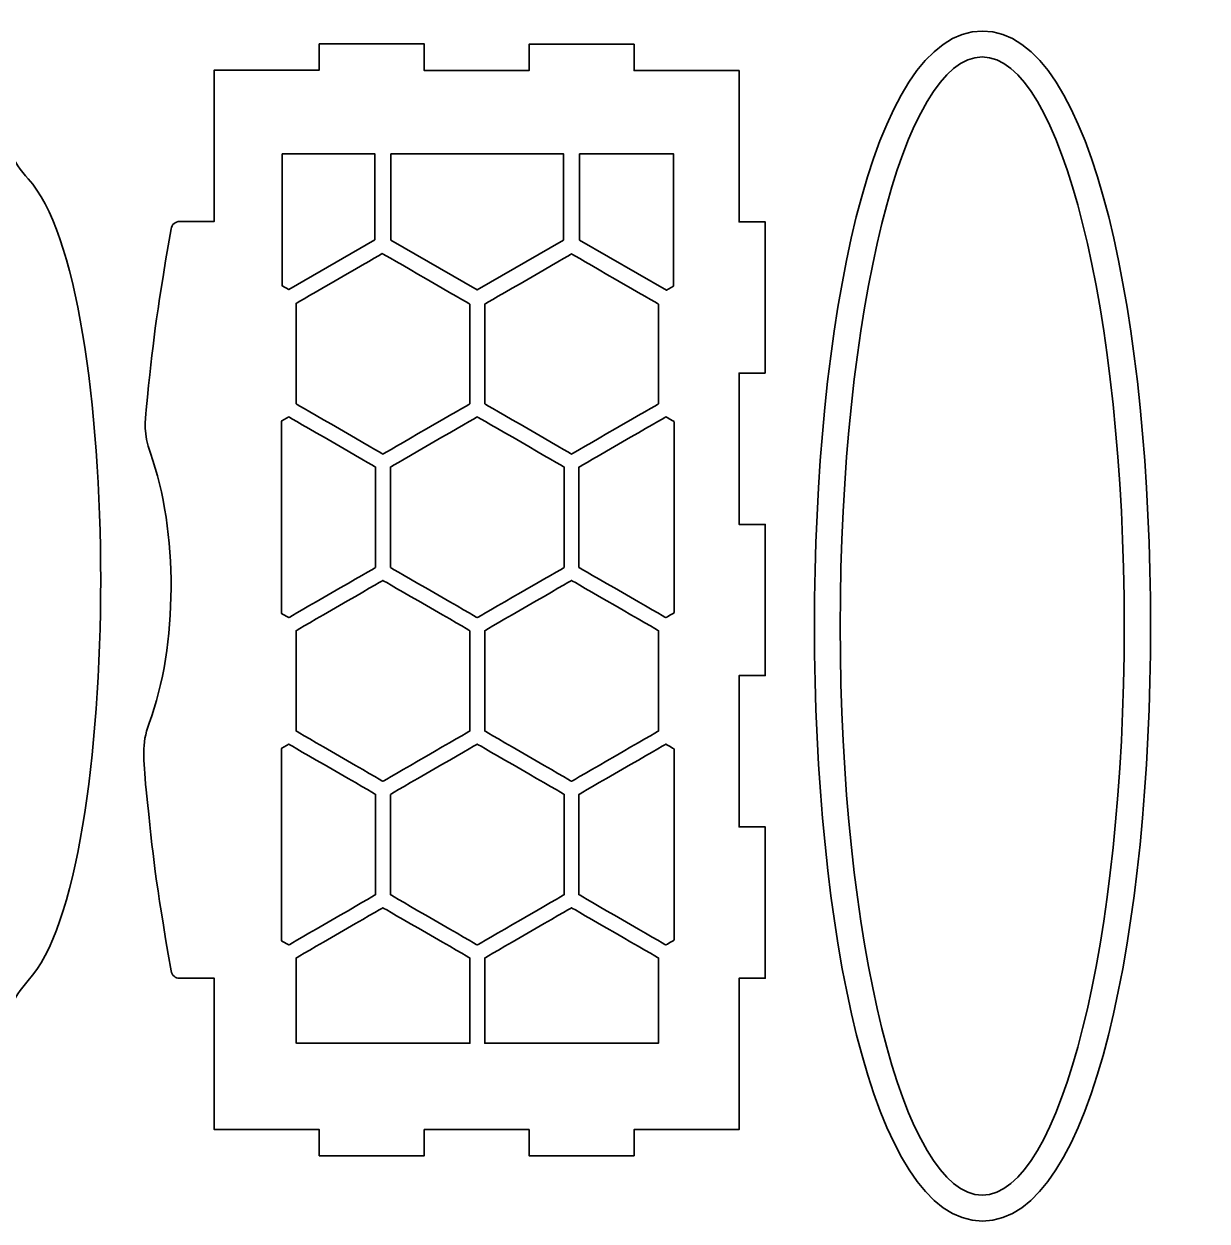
# Model space of a CAD drawing. Header units: inches. Extents: x 5 to 404, y -2 to 401.
# Drawn here: x 268.7 to 403.9, y 263.9 to 400.6 of the extents above; entities that cross this region are included whole.
import ezdxf

# ---------------------------------------------------------------- set-up
doc = ezdxf.new("R2010")
doc.units = ezdxf.units.IN
doc.header["$MEASUREMENT"] = 0
doc.layers.add('_U+0421_U+043B_U+043E_U+0439 1', color=7, linetype='Continuous')

# ---------------------------------------------------------------- blocks, each defined once
blk = doc.blocks.new('block 2')
at = {"layer": '_U+0421_U+043B_U+043E_U+0439 1', "color": 250, "lineweight": 35, "true_color": 0x373435}
for points in [[(298.18, 385.8), (308.77, 385.8), (308.77, 375.99), (298.91, 370.3), (298.18, 370.71), (298.18, 385.8)], [(310.6, 385.8), (310.6, 385.8), (330.33, 385.8), (330.33, 375.96), (320.46, 370.27), (310.6, 375.96), (310.6, 385.8), (310.6, 385.8)], [(332.16, 385.8), (342.91, 385.8), (342.91, 370.7), (342.1, 370.23), (332.16, 375.96), (332.16, 385.8)]]:
    blk.add_lwpolyline(points, dxfattribs=at)
for points, knots in [([(269.14, 382.94), (267.34, 384.85), (266.46, 387.1), (266.46, 389.75), (266.46, 389.75), (266.46, 400.65), (266.46, 400.65), (266.46, 400.65), (18.46, 400.65), (18.46, 400.65), (18.46, 400.65), (18.46, 389.75), (18.46, 389.75), (18.46, 387.14), (17.58, 384.88), (15.78, 382.94), (4.74, 371.09), (4.72, 303.23), (15.78, 291.36), (17.58, 289.42), (18.46, 287.16), (18.46, 284.55), (18.46, 284.55), (18.46, 273.65), (18.46, 273.65), (18.46, 273.65), (266.46, 273.65), (266.46, 273.65), (266.46, 273.65), (266.46, 284.55), (266.46, 284.55), (266.46, 287.16), (267.34, 289.42), (269.14, 291.36), (280.18, 303.21), (280.2, 371.07), (269.14, 382.94)], [0, 0, 0, 0, 1, 1, 1, 2, 2, 2, 3, 3, 3, 4, 4, 4, 5, 5, 5, 6, 6, 6, 7, 7, 7, 8, 8, 8, 9, 9, 9, 10, 10, 10, 11, 11, 11, 12, 12, 12, 12]), ([(378.21, 399.84), (352.54, 399.84), (352.65, 263.88), (378.21, 263.88), (403.77, 263.88), (403.87, 399.84), (378.21, 399.84)], [0, 0, 0, 0, 1, 1, 1, 2, 2, 2, 2]), ([(353.38, 360.76), (353.38, 360.76), (353.38, 378.04), (353.38, 378.04), (353.38, 378.04), (350.38, 378.04), (350.38, 378.04), (350.38, 378.04), (350.38, 395.33), (350.38, 395.33), (350.38, 395.33), (338.38, 395.33), (338.38, 395.33), (338.38, 395.33), (338.38, 398.33), (338.38, 398.33), (338.38, 398.33), (326.39, 398.33), (326.39, 398.33), (326.39, 398.33), (326.39, 395.33), (326.39, 395.33), (326.39, 395.33), (314.4, 395.33), (314.4, 395.33), (314.4, 395.33), (314.4, 398.36), (314.4, 398.36), (314.4, 398.36), (302.4, 398.36), (302.4, 398.36), (302.4, 398.36), (302.4, 395.37), (302.4, 395.37), (302.4, 395.37), (290.41, 395.37), (290.41, 395.37), (290.41, 395.37), (290.41, 378.08), (290.41, 378.08), (290.41, 378.08), (286.46, 378.08), (286.46, 378.08), (285.96, 378.08), (285.54, 377.73), (285.47, 377.23), (283.61, 366.48), (283.48, 364.64), (282.61, 356.56), (282.51, 355.36), (282.31, 353.83), (283.1, 351.62), (286.29, 342.75), (286.27, 329.62), (282.96, 320.75), (282.05, 318.26), (282.34, 316.86), (282.61, 313.13), (283.49, 305.03), (283.6, 303.24), (285.47, 292.46), (285.54, 291.97), (285.96, 291.61), (286.46, 291.61), (286.46, 291.61), (290.41, 291.61), (290.41, 291.61), (290.41, 291.61), (290.41, 274.33), (290.41, 274.33), (290.41, 274.33), (302.4, 274.33), (302.4, 274.33), (302.4, 274.33), (302.4, 271.33), (302.4, 271.33), (302.4, 271.33), (314.4, 271.33), (314.4, 271.33), (314.4, 271.33), (314.4, 274.33), (314.4, 274.33), (314.4, 274.33), (326.39, 274.33), (326.39, 274.33), (326.39, 274.33), (326.39, 271.33), (326.39, 271.33), (326.39, 271.33), (338.38, 271.33), (338.38, 271.33), (338.38, 271.33), (338.38, 274.33), (338.38, 274.33), (338.38, 274.33), (350.38, 274.33), (350.38, 274.33), (350.38, 274.33), (350.38, 291.61), (350.38, 291.61), (350.38, 291.61), (353.38, 291.61), (353.38, 291.61), (353.38, 291.61), (353.38, 308.9), (353.38, 308.9), (353.38, 308.9), (350.38, 308.9), (350.38, 308.9), (350.38, 308.9), (350.38, 326.19), (350.38, 326.19), (350.38, 326.19), (353.38, 326.19), (353.38, 326.19), (353.38, 326.19), (353.38, 343.47), (353.38, 343.47), (353.38, 343.47), (350.38, 343.47), (350.38, 343.47), (350.38, 343.47), (350.38, 360.76), (350.38, 360.76), (350.38, 360.76), (353.38, 360.76), (353.38, 360.76)], [0, 0, 0, 0, 1, 1, 1, 2, 2, 2, 3, 3, 3, 4, 4, 4, 5, 5, 5, 6, 6, 6, 7, 7, 7, 8, 8, 8, 9, 9, 9, 10, 10, 10, 11, 11, 11, 12, 12, 12, 13, 13, 13, 14, 14, 14, 15, 15, 15, 16, 16, 16, 17, 17, 17, 18, 18, 18, 19, 19, 19, 20, 20, 20, 21, 21, 21, 22, 22, 22, 23, 23, 23, 24, 24, 24, 25, 25, 25, 26, 26, 26, 27, 27, 27, 28, 28, 28, 29, 29, 29, 30, 30, 30, 31, 31, 31, 32, 32, 32, 33, 33, 33, 34, 34, 34, 35, 35, 35, 36, 36, 36, 37, 37, 37, 38, 38, 38, 39, 39, 39, 40, 40, 40, 41, 41, 41, 42, 42, 42, 42]), ([(378.18, 266.84), (369.22, 266.84), (361.95, 295.98), (361.95, 331.86), (361.95, 367.77), (369.22, 396.88), (378.18, 396.88), (387.14, 396.88), (394.41, 367.77), (394.41, 331.86), (394.41, 295.95), (387.14, 266.84), (378.18, 266.84)], [0, 0, 0, 0, 1, 1, 1, 2, 2, 2, 3, 3, 3, 4, 4, 4, 4]), ([(319.62, 368.64), (319.62, 368.64), (319.62, 357.25), (319.62, 357.25), (319.59, 357.23), (309.71, 351.53), (309.68, 351.51), (309.66, 351.53), (299.78, 357.23), (299.75, 357.25), (299.75, 357.25), (299.75, 368.72), (299.75, 368.72), (299.78, 368.74), (309.58, 374.4), (309.61, 374.42), (309.64, 374.4), (319.59, 368.65), (319.62, 368.64)], [0, 0, 0, 0, 1, 1, 1, 2, 2, 2, 3, 3, 3, 4, 4, 4, 5, 5, 5, 6, 6, 6, 6]), ([(341.18, 368.64), (341.18, 368.64), (341.18, 357.25), (341.18, 357.25), (341.15, 357.23), (331.27, 351.53), (331.24, 351.51), (331.22, 351.53), (321.34, 357.23), (321.31, 357.25), (321.31, 357.25), (321.31, 368.64), (321.31, 368.64), (321.34, 368.66), (331.21, 374.36), (331.24, 374.37), (331.28, 374.35), (341.14, 368.65), (341.18, 368.64)], [0, 0, 0, 0, 1, 1, 1, 2, 2, 2, 3, 3, 3, 4, 4, 4, 5, 5, 5, 6, 6, 6, 6]), ([(298.1, 355.28), (298.1, 355.28), (298.14, 355.28), (298.14, 355.28), (298.14, 355.28), (298.12, 355.31), (298.12, 355.31), (298.12, 355.31), (298.91, 355.76), (298.91, 355.76), (298.94, 355.74), (308.81, 350.04), (308.84, 350.02), (308.84, 350.02), (308.84, 338.55), (308.84, 338.55), (308.81, 338.53), (298.93, 332.83), (298.91, 332.82), (298.91, 332.82), (298.12, 333.27), (298.12, 333.27), (298.12, 333.27), (298.14, 333.3), (298.14, 333.3), (298.14, 333.3), (298.1, 333.3), (298.1, 333.3), (298.1, 333.3), (298.1, 355.28), (298.1, 355.28)], [0, 0, 0, 0, 1, 1, 1, 2, 2, 2, 3, 3, 3, 4, 4, 4, 5, 5, 5, 6, 6, 6, 7, 7, 7, 8, 8, 8, 9, 9, 9, 10, 10, 10, 10]), ([(310.53, 338.55), (310.53, 338.55), (310.53, 350.02), (310.53, 350.02), (310.56, 350.04), (320.44, 355.75), (320.46, 355.76), (320.5, 355.74), (330.37, 350.04), (330.4, 350.02), (330.4, 350.02), (330.4, 338.55), (330.4, 338.55), (330.37, 338.53), (320.49, 332.83), (320.46, 332.82), (320.44, 332.83), (310.56, 338.53), (310.53, 338.55)], [0, 0, 0, 0, 1, 1, 1, 2, 2, 2, 3, 3, 3, 4, 4, 4, 5, 5, 5, 6, 6, 6, 6]), ([(342.98, 333.39), (342.98, 333.39), (342.94, 333.39), (342.94, 333.39), (342.94, 333.39), (342.96, 333.36), (342.96, 333.36), (342.86, 333.31), (342.12, 332.87), (342.02, 332.82), (341.99, 332.83), (332.12, 338.53), (332.09, 338.55), (332.09, 338.55), (332.09, 350.02), (332.09, 350.02), (332.12, 350.04), (341.99, 355.75), (342.02, 355.76), (342.06, 355.74), (342.91, 355.25), (342.96, 355.22), (342.96, 355.22), (342.94, 355.18), (342.94, 355.18), (342.94, 355.18), (342.98, 355.18), (342.98, 355.18), (342.98, 355.18), (342.98, 333.39), (342.98, 333.39)], [0, 0, 0, 0, 1, 1, 1, 2, 2, 2, 3, 3, 3, 4, 4, 4, 5, 5, 5, 6, 6, 6, 7, 7, 7, 8, 8, 8, 9, 9, 9, 10, 10, 10, 10]), ([(319.62, 331.33), (319.62, 331.33), (319.62, 319.86), (319.62, 319.86), (319.59, 319.84), (309.71, 314.14), (309.68, 314.12), (309.66, 314.14), (299.78, 319.84), (299.75, 319.86), (299.75, 319.86), (299.75, 331.33), (299.75, 331.33), (299.78, 331.35), (309.65, 337.05), (309.68, 337.07), (309.72, 337.04), (319.59, 331.35), (319.62, 331.33)], [0, 0, 0, 0, 1, 1, 1, 2, 2, 2, 3, 3, 3, 4, 4, 4, 5, 5, 5, 6, 6, 6, 6]), ([(321.31, 319.86), (321.31, 319.86), (321.31, 331.33), (321.31, 331.33), (321.34, 331.35), (331.21, 337.05), (331.24, 337.07), (331.28, 337.04), (341.14, 331.35), (341.18, 331.33), (341.18, 331.33), (341.18, 319.86), (341.18, 319.86), (341.15, 319.84), (331.27, 314.14), (331.24, 314.12), (331.22, 314.14), (321.34, 319.84), (321.31, 319.86)], [0, 0, 0, 0, 1, 1, 1, 2, 2, 2, 3, 3, 3, 4, 4, 4, 5, 5, 5, 6, 6, 6, 6]), ([(298.12, 295.87), (298.12, 295.87), (298.14, 295.91), (298.14, 295.91), (298.14, 295.91), (298.1, 295.91), (298.1, 295.91), (298.1, 295.91), (298.1, 317.88), (298.1, 317.88), (298.1, 317.88), (298.14, 317.88), (298.14, 317.88), (298.14, 317.88), (298.12, 317.92), (298.12, 317.92), (298.12, 317.92), (298.91, 318.37), (298.91, 318.37), (298.94, 318.35), (308.81, 312.65), (308.84, 312.63), (308.84, 312.63), (308.84, 301.16), (308.84, 301.16), (308.81, 301.14), (298.93, 295.44), (298.91, 295.42), (298.91, 295.42), (298.12, 295.87), (298.12, 295.87)], [0, 0, 0, 0, 1, 1, 1, 2, 2, 2, 3, 3, 3, 4, 4, 4, 5, 5, 5, 6, 6, 6, 7, 7, 7, 8, 8, 8, 9, 9, 9, 10, 10, 10, 10]), ([(310.53, 312.63), (310.56, 312.65), (320.43, 318.35), (320.46, 318.37), (320.5, 318.35), (330.37, 312.65), (330.4, 312.63), (330.4, 312.63), (330.4, 301.16), (330.4, 301.16), (330.37, 301.14), (320.49, 295.44), (320.46, 295.42), (320.44, 295.44), (310.56, 301.14), (310.53, 301.16), (310.53, 301.16), (310.53, 312.63), (310.53, 312.63)], [0, 0, 0, 0, 1, 1, 1, 2, 2, 2, 3, 3, 3, 4, 4, 4, 5, 5, 5, 6, 6, 6, 6]), ([(342.98, 296), (342.98, 296), (342.94, 296), (342.94, 296), (342.94, 296), (342.96, 295.97), (342.96, 295.97), (342.86, 295.91), (342.12, 295.48), (342.02, 295.42), (341.99, 295.44), (332.12, 301.14), (332.09, 301.16), (332.09, 301.16), (332.09, 312.63), (332.09, 312.63), (332.12, 312.65), (341.99, 318.35), (342.02, 318.37), (342.12, 318.31), (342.87, 317.88), (342.96, 317.82), (342.96, 317.82), (342.94, 317.79), (342.94, 317.79), (342.94, 317.79), (342.98, 317.79), (342.98, 317.79), (342.98, 317.79), (342.98, 296), (342.98, 296)], [0, 0, 0, 0, 1, 1, 1, 2, 2, 2, 3, 3, 3, 4, 4, 4, 5, 5, 5, 6, 6, 6, 7, 7, 7, 8, 8, 8, 9, 9, 9, 10, 10, 10, 10]), ([(299.79, 284.2), (299.79, 284.2), (299.79, 284.24), (299.79, 284.24), (299.79, 284.24), (299.75, 284.24), (299.75, 284.24), (299.75, 284.24), (299.75, 293.94), (299.75, 293.94), (299.78, 293.95), (309.65, 299.66), (309.68, 299.67), (309.72, 299.65), (319.59, 293.96), (319.62, 293.94), (319.62, 293.94), (319.62, 284.2), (319.62, 284.2), (319.62, 284.2), (299.79, 284.2), (299.79, 284.2)], [0, 0, 0, 0, 1, 1, 1, 2, 2, 2, 3, 3, 3, 4, 4, 4, 5, 5, 5, 6, 6, 6, 7, 7, 7, 7]), ([(341.14, 284.24), (341.14, 284.24), (341.14, 284.2), (341.14, 284.2), (341.14, 284.2), (321.31, 284.2), (321.31, 284.2), (321.31, 284.2), (321.31, 293.94), (321.31, 293.94), (321.34, 293.95), (331.22, 299.66), (331.24, 299.67), (331.28, 299.65), (341.14, 293.96), (341.18, 293.94), (341.18, 293.94), (341.18, 284.24), (341.18, 284.24), (341.18, 284.24), (341.14, 284.24), (341.14, 284.24)], [0, 0, 0, 0, 1, 1, 1, 2, 2, 2, 3, 3, 3, 4, 4, 4, 5, 5, 5, 6, 6, 6, 7, 7, 7, 7])]:
    blk.add_open_spline(points, degree=3, knots=knots, dxfattribs=at)

msp = doc.modelspace()

# ---------------------------------------------------------------- block references
at = {"layer": '_U+0421_U+043B_U+043E_U+0439 1'}
msp.add_blockref('block 2', (0, 0), dxfattribs=at)

doc.saveas('drawing.dxf')
